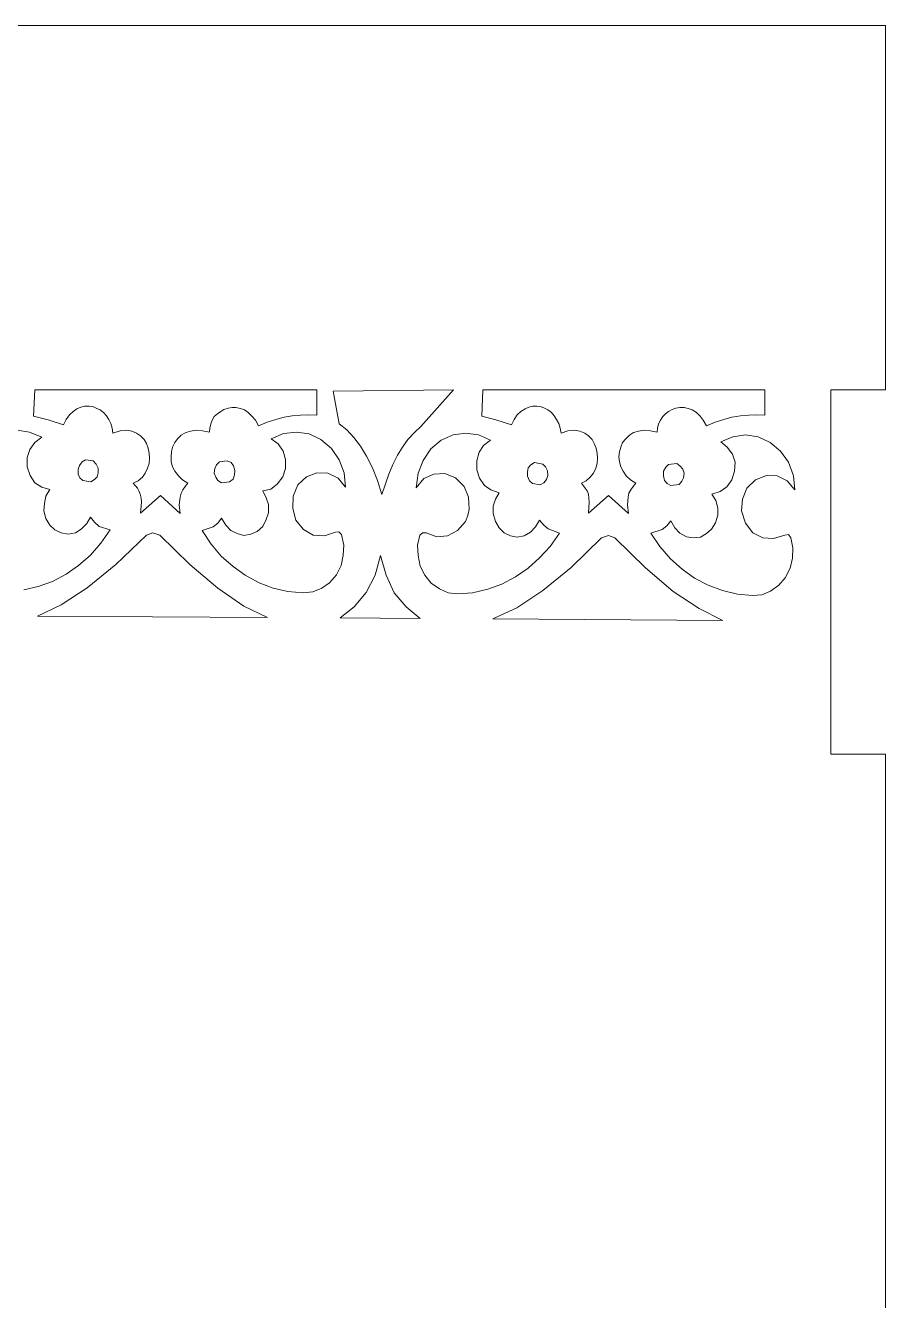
# Model space of a CAD drawing. Header units: inches. Extents: x -4.04 to 3.96, y -5.52 to 0.82.
# Drawn here: x -2.405 to -1.744, y -3.336 to -2.356 of the extents above; entities that cross this region are included whole.
import ezdxf

# ---------------------------------------------------------------- set-up
doc = ezdxf.new("R2010")
doc.units = ezdxf.units.IN
doc.header["$MEASUREMENT"] = 0
doc.layers.add('Katman 1', color=7, linetype='Continuous')

msp = doc.modelspace()

# ---------------------------------------------------------------- linework, layer by layer
at = {"layer": 'Katman 1', "color": 250, "lineweight": 9}
for points in [[(-1.74412, -2.35577), (-1.74412, -2.35577), (-2.86405, -2.35577), (-2.86405, -2.35577)], [(-1.74412, -2.63572), (-1.74412, -2.63572), (-1.74412, -2.35577), (-1.74412, -2.35577)], [(-2.39756, -2.63572), (-2.39756, -2.63572), (-2.3986, -2.65603), (-2.3986, -2.65603)], [(-2.18094, -2.63572), (-2.18094, -2.63572), (-2.39756, -2.63572), (-2.39756, -2.63572)], [(-2.18094, -2.65532), (-2.18094, -2.65532), (-2.18094, -2.63572), (-2.18094, -2.63572)], [(-2.07594, -2.63572), (-2.07594, -2.63572), (-2.16832, -2.63681), (-2.16832, -2.63681)], [(-2.10111, -2.66409), (-2.10111, -2.66409), (-2.07594, -2.63572), (-2.07594, -2.63572)], [(-2.05351, -2.63572), (-2.05351, -2.63572), (-2.05422, -2.65603), (-2.05422, -2.65603)], [(-1.8369, -2.63572), (-1.8369, -2.63572), (-2.05351, -2.63572), (-2.05351, -2.63572)], [(-1.83688, -2.63572), (-1.83688, -2.63572), (-1.8369, -2.63572), (-1.8369, -2.63572)], [(-1.83688, -2.65532), (-1.83688, -2.65532), (-1.83688, -2.63572), (-1.83688, -2.63572)], [(-1.78617, -2.91573), (-1.78617, -2.91573), (-1.78617, -2.63572), (-1.78617, -2.63572)], [(-1.78617, -2.63572), (-1.78617, -2.63572), (-1.74412, -2.63572), (-1.74412, -2.63572)], [(-2.16832, -2.63681), (-2.16832, -2.63681), (-2.16376, -2.66198), (-2.16376, -2.66198)], [(-2.37342, -2.6585), (-2.37342, -2.6585), (-2.37098, -2.65498), (-2.37098, -2.65498)], [(-2.37098, -2.65498), (-2.37098, -2.65498), (-2.36817, -2.65254), (-2.36817, -2.65254)], [(-2.36817, -2.65254), (-2.36817, -2.65254), (-2.36535, -2.65045), (-2.36535, -2.65045)], [(-2.36535, -2.65045), (-2.36535, -2.65045), (-2.36222, -2.64905), (-2.36222, -2.64905)], [(-2.36222, -2.64905), (-2.36222, -2.64905), (-2.35939, -2.64834), (-2.35939, -2.64834)], [(-2.35939, -2.64834), (-2.35939, -2.64834), (-2.35591, -2.64834), (-2.35591, -2.64834)], [(-2.35591, -2.64834), (-2.35591, -2.64834), (-2.35313, -2.6487), (-2.35313, -2.6487)], [(-2.35313, -2.6487), (-2.35313, -2.6487), (-2.35033, -2.64976), (-2.35033, -2.64976)], [(-2.35033, -2.64976), (-2.35033, -2.64976), (-2.34751, -2.65112), (-2.34751, -2.65112)], [(-2.34751, -2.65112), (-2.34751, -2.65112), (-2.3447, -2.65325), (-2.3447, -2.65325)], [(-2.3447, -2.65325), (-2.3447, -2.65325), (-2.34262, -2.6557), (-2.34262, -2.6557)], [(-2.2597, -2.65639), (-2.2597, -2.65639), (-2.25721, -2.65428), (-2.25721, -2.65428)], [(-2.25721, -2.65428), (-2.25721, -2.65428), (-2.25473, -2.65254), (-2.25473, -2.65254)], [(-2.25473, -2.65254), (-2.25473, -2.65254), (-2.25233, -2.65078), (-2.25233, -2.65078)], [(-2.25233, -2.65078), (-2.25233, -2.65078), (-2.24917, -2.64976), (-2.24917, -2.64976)], [(-2.24917, -2.64976), (-2.24917, -2.64976), (-2.24604, -2.64941), (-2.24604, -2.64941)], [(-2.24604, -2.64941), (-2.24604, -2.64941), (-2.24321, -2.64941), (-2.24321, -2.64941)], [(-2.24321, -2.64941), (-2.24321, -2.64941), (-2.2397, -2.65007), (-2.2397, -2.65007)], [(-2.2397, -2.65007), (-2.2397, -2.65007), (-2.23655, -2.65112), (-2.23655, -2.65112)], [(-2.23655, -2.65112), (-2.23655, -2.65112), (-2.23377, -2.65325), (-2.23377, -2.65325)], [(-2.23377, -2.65325), (-2.23377, -2.65325), (-2.23099, -2.65603), (-2.23099, -2.65603)], [(-2.19983, -2.6557), (-2.19983, -2.6557), (-2.19352, -2.65532), (-2.19352, -2.65532)], [(-2.19352, -2.65532), (-2.19352, -2.65532), (-2.18723, -2.65498), (-2.18723, -2.65498)], [(-2.18723, -2.65498), (-2.18723, -2.65498), (-2.18094, -2.65532), (-2.18094, -2.65532)], [(-2.02938, -2.6585), (-2.02938, -2.6585), (-2.02693, -2.65498), (-2.02693, -2.65498)], [(-2.02693, -2.65498), (-2.02693, -2.65498), (-2.02413, -2.65254), (-2.02413, -2.65254)], [(-2.02413, -2.65254), (-2.02413, -2.65254), (-2.02098, -2.65045), (-2.02098, -2.65045)], [(-2.02098, -2.65045), (-2.02098, -2.65045), (-2.01818, -2.64905), (-2.01818, -2.64905)], [(-2.01818, -2.64905), (-2.01818, -2.64905), (-2.01502, -2.64834), (-2.01502, -2.64834)], [(-2.01502, -2.64834), (-2.01502, -2.64834), (-2.01189, -2.64834), (-2.01189, -2.64834)], [(-2.01189, -2.64834), (-2.01189, -2.64834), (-2.00907, -2.6487), (-2.00907, -2.6487)], [(-2.00907, -2.6487), (-2.00907, -2.6487), (-2.00596, -2.64976), (-2.00596, -2.64976)], [(-2.00596, -2.64976), (-2.00596, -2.64976), (-2.00349, -2.65112), (-2.00349, -2.65112)], [(-2.00349, -2.65112), (-2.00349, -2.65112), (-2.00069, -2.65325), (-2.00069, -2.65325)], [(-2.00069, -2.65325), (-2.00069, -2.65325), (-1.99858, -2.6557), (-1.99858, -2.6557)], [(-1.91526, -2.65639), (-1.91526, -2.65639), (-1.91317, -2.65428), (-1.91317, -2.65428)], [(-1.91317, -2.65428), (-1.91317, -2.65428), (-1.91077, -2.65254), (-1.91077, -2.65254)], [(-1.91077, -2.65254), (-1.91077, -2.65254), (-1.90795, -2.65078), (-1.90795, -2.65078)], [(-1.90795, -2.65078), (-1.90795, -2.65078), (-1.90515, -2.64976), (-1.90515, -2.64976)], [(-1.90515, -2.64976), (-1.90515, -2.64976), (-1.90199, -2.64941), (-1.90199, -2.64941)], [(-1.90199, -2.64941), (-1.90199, -2.64941), (-1.89886, -2.64941), (-1.89886, -2.64941)], [(-1.89886, -2.64941), (-1.89886, -2.64941), (-1.8957, -2.65007), (-1.8957, -2.65007)], [(-1.8957, -2.65007), (-1.8957, -2.65007), (-1.89255, -2.65112), (-1.89255, -2.65112)], [(-1.89255, -2.65112), (-1.89255, -2.65112), (-1.88937, -2.65325), (-1.88937, -2.65325)], [(-1.88937, -2.65325), (-1.88937, -2.65325), (-1.88657, -2.65603), (-1.88657, -2.65603)], [(-1.85546, -2.6557), (-1.85546, -2.6557), (-1.84912, -2.65532), (-1.84912, -2.65532)], [(-1.84912, -2.65532), (-1.84912, -2.65532), (-1.84319, -2.65498), (-1.84319, -2.65498)], [(-1.84319, -2.65498), (-1.84319, -2.65498), (-1.83688, -2.65532), (-1.83688, -2.65532)], [(-2.3986, -2.65603), (-2.3986, -2.65603), (-2.3874, -2.65885), (-2.3874, -2.65885)], [(-2.3874, -2.65885), (-2.3874, -2.65885), (-2.37551, -2.6627), (-2.37551, -2.6627)], [(-2.37551, -2.6627), (-2.37551, -2.6627), (-2.37342, -2.6585), (-2.37342, -2.6585)], [(-2.34262, -2.6557), (-2.34262, -2.6557), (-2.34084, -2.6585), (-2.34084, -2.6585)], [(-2.34084, -2.6585), (-2.34084, -2.6585), (-2.33909, -2.66163), (-2.33909, -2.66163)], [(-2.33909, -2.66163), (-2.33909, -2.66163), (-2.33806, -2.66514), (-2.33806, -2.66514)], [(-2.33806, -2.66514), (-2.33806, -2.66514), (-2.33771, -2.66901), (-2.33771, -2.66901)], [(-2.2635, -2.6683), (-2.2635, -2.6683), (-2.26317, -2.66514), (-2.26317, -2.66514)], [(-2.26317, -2.66514), (-2.26317, -2.66514), (-2.26246, -2.66198), (-2.26246, -2.66198)], [(-2.26246, -2.66198), (-2.26246, -2.66198), (-2.26139, -2.65919), (-2.26139, -2.65919)], [(-2.26139, -2.65919), (-2.26139, -2.65919), (-2.2597, -2.65639), (-2.2597, -2.65639)], [(-2.23099, -2.65603), (-2.23099, -2.65603), (-2.22817, -2.65919), (-2.22817, -2.65919)], [(-2.22817, -2.65919), (-2.22817, -2.65919), (-2.22572, -2.66341), (-2.22572, -2.66341)], [(-2.22572, -2.66341), (-2.22572, -2.66341), (-2.21906, -2.66061), (-2.21906, -2.66061)], [(-2.21906, -2.66061), (-2.21906, -2.66061), (-2.21241, -2.6585), (-2.21241, -2.6585)], [(-2.21241, -2.6585), (-2.21241, -2.6585), (-2.20612, -2.65674), (-2.20612, -2.65674)], [(-2.20612, -2.65674), (-2.20612, -2.65674), (-2.19983, -2.6557), (-2.19983, -2.6557)], [(-2.16376, -2.66198), (-2.16376, -2.66198), (-2.15781, -2.66656), (-2.15781, -2.66656)], [(-2.10603, -2.66863), (-2.10603, -2.66863), (-2.10111, -2.66409), (-2.10111, -2.66409)], [(-2.05422, -2.65603), (-2.05422, -2.65603), (-2.04336, -2.65885), (-2.04336, -2.65885)], [(-2.04336, -2.65885), (-2.04336, -2.65885), (-2.03149, -2.6627), (-2.03149, -2.6627)], [(-2.03149, -2.6627), (-2.03149, -2.6627), (-2.02938, -2.6585), (-2.02938, -2.6585)], [(-1.99858, -2.6557), (-1.99858, -2.6557), (-1.99682, -2.6585), (-1.99682, -2.6585)], [(-1.99682, -2.6585), (-1.99682, -2.6585), (-1.99509, -2.66163), (-1.99509, -2.66163)], [(-1.99509, -2.66163), (-1.99509, -2.66163), (-1.99404, -2.66514), (-1.99404, -2.66514)], [(-1.99404, -2.66514), (-1.99404, -2.66514), (-1.99333, -2.66901), (-1.99333, -2.66901)], [(-1.91951, -2.6683), (-1.91951, -2.6683), (-1.91913, -2.66514), (-1.91913, -2.66514)], [(-1.91913, -2.66514), (-1.91913, -2.66514), (-1.91844, -2.66198), (-1.91844, -2.66198)], [(-1.91844, -2.66198), (-1.91844, -2.66198), (-1.91704, -2.65919), (-1.91704, -2.65919)], [(-1.91704, -2.65919), (-1.91704, -2.65919), (-1.91526, -2.65639), (-1.91526, -2.65639)], [(-1.88657, -2.65603), (-1.88657, -2.65603), (-1.88413, -2.65919), (-1.88413, -2.65919)], [(-1.88413, -2.65919), (-1.88413, -2.65919), (-1.88168, -2.66341), (-1.88168, -2.66341)], [(-1.88168, -2.66341), (-1.88168, -2.66341), (-1.87506, -2.66061), (-1.87506, -2.66061)], [(-1.87506, -2.66061), (-1.87506, -2.66061), (-1.86839, -2.6585), (-1.86839, -2.6585)], [(-1.86839, -2.6585), (-1.86839, -2.6585), (-1.86208, -2.65674), (-1.86208, -2.65674)], [(-1.86208, -2.65674), (-1.86208, -2.65674), (-1.85546, -2.6557), (-1.85546, -2.6557)], [(-2.4112, -2.6669), (-2.4112, -2.6669), (-2.40176, -2.6683), (-2.40176, -2.6683)], [(-2.40176, -2.6683), (-2.40176, -2.6683), (-2.39231, -2.67214), (-2.39231, -2.67214)], [(-2.39231, -2.67214), (-2.39231, -2.67214), (-2.39756, -2.67632), (-2.39756, -2.67632)], [(-2.33771, -2.66901), (-2.33771, -2.66901), (-2.33211, -2.66723), (-2.33211, -2.66723)], [(-2.33211, -2.66723), (-2.33211, -2.66723), (-2.32722, -2.6669), (-2.32722, -2.6669)], [(-2.32722, -2.6669), (-2.32722, -2.6669), (-2.32304, -2.66761), (-2.32304, -2.66761)], [(-2.32304, -2.66761), (-2.32304, -2.66761), (-2.31953, -2.66901), (-2.31953, -2.66901)], [(-2.31953, -2.66901), (-2.31953, -2.66901), (-2.31637, -2.6711), (-2.31637, -2.6711)], [(-2.31637, -2.6711), (-2.31637, -2.6711), (-2.31357, -2.6739), (-2.31357, -2.6739)], [(-2.31357, -2.6739), (-2.31357, -2.6739), (-2.31177, -2.67705), (-2.31177, -2.67705)], [(-2.2901, -2.67632), (-2.2901, -2.67632), (-2.28802, -2.67357), (-2.28802, -2.67357)], [(-2.28802, -2.67357), (-2.28802, -2.67357), (-2.28524, -2.67072), (-2.28524, -2.67072)], [(-2.28524, -2.67072), (-2.28524, -2.67072), (-2.2817, -2.66863), (-2.2817, -2.66863)], [(-2.2817, -2.66863), (-2.2817, -2.66863), (-2.27786, -2.66761), (-2.27786, -2.66761)], [(-2.27786, -2.66761), (-2.27786, -2.66761), (-2.27366, -2.6669), (-2.27366, -2.6669)], [(-2.27366, -2.6669), (-2.27366, -2.6669), (-2.26875, -2.66723), (-2.26875, -2.66723)], [(-2.26875, -2.66723), (-2.26875, -2.66723), (-2.2635, -2.6683), (-2.2635, -2.6683)], [(-2.2065, -2.66934), (-2.2065, -2.66934), (-2.2159, -2.67357), (-2.2159, -2.67357)], [(-2.2159, -2.67357), (-2.2159, -2.67357), (-2.2107, -2.67739), (-2.2107, -2.67739)], [(-2.19665, -2.6683), (-2.19665, -2.6683), (-2.2065, -2.66934), (-2.2065, -2.66934)], [(-2.18685, -2.66972), (-2.18685, -2.66972), (-2.19665, -2.6683), (-2.19665, -2.6683)], [(-2.17779, -2.6739), (-2.17779, -2.6739), (-2.18685, -2.66972), (-2.18685, -2.66972)], [(-2.16972, -2.68088), (-2.16972, -2.68088), (-2.17779, -2.6739), (-2.17779, -2.6739)], [(-2.15781, -2.66656), (-2.15781, -2.66656), (-2.15261, -2.67245), (-2.15261, -2.67245)], [(-2.15261, -2.67245), (-2.15261, -2.67245), (-2.14732, -2.67916), (-2.14732, -2.67916)], [(-2.11514, -2.67985), (-2.11514, -2.67985), (-2.11094, -2.6739), (-2.11094, -2.6739)], [(-2.11094, -2.6739), (-2.11094, -2.6739), (-2.10603, -2.66863), (-2.10603, -2.66863)], [(-2.09343, -2.68125), (-2.09343, -2.68125), (-2.08538, -2.67458), (-2.08538, -2.67458)], [(-2.08538, -2.67458), (-2.08538, -2.67458), (-2.07627, -2.67039), (-2.07627, -2.67039)], [(-2.07627, -2.67039), (-2.07627, -2.67039), (-2.06645, -2.66901), (-2.06645, -2.66901)], [(-2.06645, -2.66901), (-2.06645, -2.66901), (-2.05669, -2.67039), (-2.05669, -2.67039)], [(-2.05669, -2.67039), (-2.05669, -2.67039), (-2.0476, -2.67458), (-2.0476, -2.67458)], [(-2.0476, -2.67458), (-2.0476, -2.67458), (-2.05285, -2.67845), (-2.05285, -2.67845)], [(-1.99333, -2.66901), (-1.99333, -2.66901), (-1.98809, -2.66723), (-1.98809, -2.66723)], [(-1.98809, -2.66723), (-1.98809, -2.66723), (-1.98318, -2.6669), (-1.98318, -2.6669)], [(-1.98318, -2.6669), (-1.98318, -2.6669), (-1.97898, -2.66761), (-1.97898, -2.66761)], [(-1.97898, -2.66761), (-1.97898, -2.66761), (-1.97511, -2.66901), (-1.97511, -2.66901)], [(-1.97511, -2.66901), (-1.97511, -2.66901), (-1.97231, -2.6711), (-1.97231, -2.6711)], [(-1.97231, -2.6711), (-1.97231, -2.6711), (-1.96953, -2.6739), (-1.96953, -2.6739)], [(-1.96953, -2.6739), (-1.96953, -2.6739), (-1.9678, -2.67705), (-1.9678, -2.67705)], [(-1.94611, -2.67632), (-1.94611, -2.67632), (-1.94364, -2.67357), (-1.94364, -2.67357)], [(-1.94364, -2.67357), (-1.94364, -2.67357), (-1.94081, -2.67072), (-1.94081, -2.67072)], [(-1.94081, -2.67072), (-1.94081, -2.67072), (-1.93769, -2.66863), (-1.93769, -2.66863)], [(-1.93769, -2.66863), (-1.93769, -2.66863), (-1.93386, -2.66761), (-1.93386, -2.66761)], [(-1.93386, -2.66761), (-1.93386, -2.66761), (-1.92962, -2.6669), (-1.92962, -2.6669)], [(-1.92962, -2.6669), (-1.92962, -2.6669), (-1.92475, -2.66723), (-1.92475, -2.66723)], [(-1.92475, -2.66723), (-1.92475, -2.66723), (-1.91951, -2.6683), (-1.91951, -2.6683)], [(-1.86137, -2.67178), (-1.86137, -2.67178), (-1.87053, -2.67563), (-1.87053, -2.67563)], [(-1.85159, -2.67039), (-1.85159, -2.67039), (-1.86137, -2.67178), (-1.86137, -2.67178)], [(-1.84181, -2.67178), (-1.84181, -2.67178), (-1.85159, -2.67039), (-1.85159, -2.67039)], [(-1.83268, -2.67632), (-1.83268, -2.67632), (-1.84181, -2.67178), (-1.84181, -2.67178)], [(-2.4014, -2.68159), (-2.4014, -2.68159), (-2.40351, -2.6879), (-2.40351, -2.6879)], [(-2.39756, -2.67632), (-2.39756, -2.67632), (-2.4014, -2.68159), (-2.4014, -2.68159)], [(-2.31177, -2.67705), (-2.31177, -2.67705), (-2.31042, -2.68054), (-2.31042, -2.68054)], [(-2.31042, -2.68054), (-2.31042, -2.68054), (-2.3097, -2.68443), (-2.3097, -2.68443)], [(-2.3097, -2.68443), (-2.3097, -2.68443), (-2.30937, -2.68823), (-2.30937, -2.68823)], [(-2.29288, -2.68719), (-2.29288, -2.68719), (-2.29257, -2.68332), (-2.29257, -2.68332)], [(-2.29257, -2.68332), (-2.29257, -2.68332), (-2.29186, -2.67985), (-2.29186, -2.67985)], [(-2.29186, -2.67985), (-2.29186, -2.67985), (-2.2901, -2.67632), (-2.2901, -2.67632)], [(-2.2107, -2.67739), (-2.2107, -2.67739), (-2.20683, -2.68299), (-2.20683, -2.68299)], [(-2.20683, -2.68299), (-2.20683, -2.68299), (-2.20508, -2.68932), (-2.20508, -2.68932)], [(-2.16376, -2.68961), (-2.16376, -2.68961), (-2.16972, -2.68088), (-2.16972, -2.68088)], [(-2.14732, -2.67916), (-2.14732, -2.67916), (-2.14276, -2.68683), (-2.14276, -2.68683)], [(-2.11896, -2.68612), (-2.11896, -2.68612), (-2.11514, -2.67985), (-2.11514, -2.67985)], [(-2.09938, -2.68999), (-2.09938, -2.68999), (-2.09343, -2.68125), (-2.09343, -2.68125)], [(-2.05634, -2.6837), (-2.05634, -2.6837), (-2.05809, -2.69032), (-2.05809, -2.69032)], [(-2.05285, -2.67845), (-2.05285, -2.67845), (-2.05634, -2.6837), (-2.05634, -2.6837)], [(-1.9678, -2.67705), (-1.9678, -2.67705), (-1.96635, -2.68054), (-1.96635, -2.68054)], [(-1.96635, -2.68054), (-1.96635, -2.68054), (-1.96569, -2.68443), (-1.96569, -2.68443)], [(-1.96569, -2.68443), (-1.96569, -2.68443), (-1.96533, -2.68823), (-1.96533, -2.68823)], [(-1.94889, -2.68719), (-1.94889, -2.68719), (-1.94851, -2.68332), (-1.94851, -2.68332)], [(-1.94851, -2.68332), (-1.94851, -2.68332), (-1.94748, -2.67985), (-1.94748, -2.67985)], [(-1.94748, -2.67985), (-1.94748, -2.67985), (-1.94611, -2.67632), (-1.94611, -2.67632)], [(-1.87053, -2.67563), (-1.87053, -2.67563), (-1.86561, -2.67985), (-1.86561, -2.67985)], [(-1.86561, -2.67985), (-1.86561, -2.67985), (-1.86175, -2.68512), (-1.86175, -2.68512)], [(-1.82466, -2.68299), (-1.82466, -2.68299), (-1.83268, -2.67632), (-1.83268, -2.67632)], [(-1.8187, -2.69141), (-1.8187, -2.69141), (-1.82466, -2.68299), (-1.82466, -2.68299)], [(-2.40351, -2.6879), (-2.40351, -2.6879), (-2.40351, -2.6949), (-2.40351, -2.6949)], [(-2.36431, -2.69699), (-2.36431, -2.69699), (-2.36326, -2.69385), (-2.36326, -2.69385)], [(-2.36326, -2.69385), (-2.36326, -2.69385), (-2.36115, -2.69103), (-2.36115, -2.69103)], [(-2.36115, -2.69103), (-2.36115, -2.69103), (-2.35869, -2.68961), (-2.35869, -2.68961)], [(-2.35869, -2.68961), (-2.35869, -2.68961), (-2.35278, -2.69032), (-2.35278, -2.69032)], [(-2.35278, -2.69032), (-2.35278, -2.69032), (-2.35033, -2.69279), (-2.35033, -2.69279)], [(-2.35033, -2.69279), (-2.35033, -2.69279), (-2.34893, -2.69592), (-2.34893, -2.69592)], [(-2.3097, -2.69243), (-2.3097, -2.69243), (-2.31111, -2.69592), (-2.31111, -2.69592)], [(-2.30937, -2.68823), (-2.30937, -2.68823), (-2.3097, -2.69243), (-2.3097, -2.69243)], [(-2.29288, -2.69103), (-2.29288, -2.69103), (-2.29288, -2.68719), (-2.29288, -2.68719)], [(-2.29186, -2.6949), (-2.29186, -2.6949), (-2.29288, -2.69103), (-2.29288, -2.69103)], [(-2.25791, -2.69348), (-2.25791, -2.69348), (-2.2593, -2.69628), (-2.2593, -2.69628)], [(-2.25581, -2.69103), (-2.25581, -2.69103), (-2.25791, -2.69348), (-2.25791, -2.69348)], [(-2.24986, -2.69032), (-2.24986, -2.69032), (-2.25581, -2.69103), (-2.25581, -2.69103)], [(-2.2467, -2.69174), (-2.2467, -2.69174), (-2.24986, -2.69032), (-2.24986, -2.69032)], [(-2.24499, -2.69419), (-2.24499, -2.69419), (-2.2467, -2.69174), (-2.2467, -2.69174)], [(-2.24393, -2.69768), (-2.24393, -2.69768), (-2.24499, -2.69419), (-2.24499, -2.69419)], [(-2.20508, -2.68932), (-2.20508, -2.68932), (-2.20508, -2.69628), (-2.20508, -2.69628)], [(-2.15992, -2.69945), (-2.15992, -2.69945), (-2.16376, -2.68961), (-2.16376, -2.68961)], [(-2.14276, -2.68683), (-2.14276, -2.68683), (-2.1382, -2.69561), (-2.1382, -2.69561)], [(-2.12563, -2.70048), (-2.12563, -2.70048), (-2.12247, -2.69314), (-2.12247, -2.69314)], [(-2.12247, -2.69314), (-2.12247, -2.69314), (-2.11896, -2.68612), (-2.11896, -2.68612)], [(-2.1032, -2.69981), (-2.1032, -2.69981), (-2.09938, -2.68999), (-2.09938, -2.68999)], [(-2.05809, -2.69032), (-2.05809, -2.69032), (-2.05809, -2.69734), (-2.05809, -2.69734)], [(-2.01851, -2.69561), (-2.01851, -2.69561), (-2.01643, -2.69348), (-2.01643, -2.69348)], [(-2.01643, -2.69348), (-2.01643, -2.69348), (-2.01365, -2.69174), (-2.01365, -2.69174)], [(-2.01365, -2.69174), (-2.01365, -2.69174), (-2.00735, -2.69279), (-2.00735, -2.69279)], [(-2.00735, -2.69279), (-2.00735, -2.69279), (-2.00522, -2.6949), (-2.00522, -2.6949)], [(-1.96569, -2.69243), (-1.96569, -2.69243), (-1.96675, -2.69592), (-1.96675, -2.69592)], [(-1.96533, -2.68823), (-1.96533, -2.68823), (-1.96569, -2.69243), (-1.96569, -2.69243)], [(-1.94851, -2.69103), (-1.94851, -2.69103), (-1.94889, -2.68719), (-1.94889, -2.68719)], [(-1.94748, -2.6949), (-1.94748, -2.6949), (-1.94851, -2.69103), (-1.94851, -2.69103)], [(-1.91077, -2.69314), (-1.91077, -2.69314), (-1.91284, -2.69523), (-1.91284, -2.69523)], [(-1.90444, -2.69243), (-1.90444, -2.69243), (-1.91077, -2.69314), (-1.91077, -2.69314)], [(-1.90199, -2.69419), (-1.90199, -2.69419), (-1.90444, -2.69243), (-1.90444, -2.69243)], [(-1.89991, -2.69663), (-1.89991, -2.69663), (-1.90199, -2.69419), (-1.90199, -2.69419)], [(-1.86175, -2.68512), (-1.86175, -2.68512), (-1.85966, -2.69141), (-1.85966, -2.69141)], [(-1.85966, -2.69141), (-1.85966, -2.69141), (-1.85999, -2.69841), (-1.85999, -2.69841)], [(-1.81483, -2.7019), (-1.81483, -2.7019), (-1.8187, -2.69141), (-1.8187, -2.69141)], [(-2.40351, -2.6949), (-2.40351, -2.6949), (-2.40104, -2.70152), (-2.40104, -2.70152)], [(-2.40104, -2.70152), (-2.40104, -2.70152), (-2.39756, -2.70714), (-2.39756, -2.70714)], [(-2.36431, -2.70048), (-2.36431, -2.70048), (-2.36431, -2.69699), (-2.36431, -2.69699)], [(-2.36291, -2.7033), (-2.36291, -2.7033), (-2.36431, -2.70048), (-2.36431, -2.70048)], [(-2.3608, -2.70537), (-2.3608, -2.70537), (-2.36291, -2.7033), (-2.36291, -2.7033)], [(-2.34962, -2.70259), (-2.34962, -2.70259), (-2.35171, -2.70465), (-2.35171, -2.70465)], [(-2.34893, -2.69945), (-2.34893, -2.69945), (-2.34962, -2.70259), (-2.34962, -2.70259)], [(-2.34893, -2.69592), (-2.34893, -2.69592), (-2.34893, -2.69945), (-2.34893, -2.69945)], [(-2.31495, -2.70294), (-2.31495, -2.70294), (-2.31811, -2.70576), (-2.31811, -2.70576)], [(-2.31289, -2.69981), (-2.31289, -2.69981), (-2.31495, -2.70294), (-2.31495, -2.70294)], [(-2.31111, -2.69592), (-2.31111, -2.69592), (-2.31289, -2.69981), (-2.31289, -2.69981)], [(-2.2901, -2.69841), (-2.2901, -2.69841), (-2.29186, -2.6949), (-2.29186, -2.6949)], [(-2.28732, -2.7019), (-2.28732, -2.7019), (-2.2901, -2.69841), (-2.2901, -2.69841)], [(-2.28417, -2.70506), (-2.28417, -2.70506), (-2.28732, -2.7019), (-2.28732, -2.7019)], [(-2.2593, -2.69628), (-2.2593, -2.69628), (-2.2597, -2.69981), (-2.2597, -2.69981)], [(-2.2597, -2.69981), (-2.2597, -2.69981), (-2.25859, -2.70294), (-2.25859, -2.70294)], [(-2.25859, -2.70294), (-2.25859, -2.70294), (-2.2569, -2.70537), (-2.2569, -2.70537)], [(-2.24813, -2.70643), (-2.24813, -2.70643), (-2.24532, -2.70435), (-2.24532, -2.70435)], [(-2.24532, -2.70435), (-2.24532, -2.70435), (-2.24428, -2.70119), (-2.24428, -2.70119)], [(-2.24428, -2.70119), (-2.24428, -2.70119), (-2.24393, -2.69768), (-2.24393, -2.69768)], [(-2.20717, -2.70259), (-2.20717, -2.70259), (-2.21137, -2.70817), (-2.21137, -2.70817)], [(-2.20508, -2.69628), (-2.20508, -2.69628), (-2.20717, -2.70259), (-2.20717, -2.70259)], [(-2.19563, -2.70888), (-2.19563, -2.70888), (-2.18899, -2.70259), (-2.18899, -2.70259)], [(-2.18899, -2.70259), (-2.18899, -2.70259), (-2.18094, -2.69945), (-2.18094, -2.69945)], [(-2.18094, -2.69945), (-2.18094, -2.69945), (-2.1725, -2.69981), (-2.1725, -2.69981)], [(-2.1725, -2.69981), (-2.1725, -2.69981), (-2.16445, -2.70365), (-2.16445, -2.70365)], [(-2.16445, -2.70365), (-2.16445, -2.70365), (-2.1589, -2.71063), (-2.1589, -2.71063)], [(-2.1589, -2.71063), (-2.1589, -2.71063), (-2.15992, -2.69945), (-2.15992, -2.69945)], [(-2.1382, -2.69561), (-2.1382, -2.69561), (-2.13436, -2.70537), (-2.13436, -2.70537)], [(-2.13089, -2.71623), (-2.13089, -2.71623), (-2.12563, -2.70048), (-2.12563, -2.70048)], [(-2.10461, -2.71101), (-2.10461, -2.71101), (-2.1032, -2.69981), (-2.1032, -2.69981)], [(-2.09871, -2.70396), (-2.09871, -2.70396), (-2.10461, -2.71101), (-2.10461, -2.71101)], [(-2.09098, -2.70048), (-2.09098, -2.70048), (-2.09871, -2.70396), (-2.09871, -2.70396)], [(-2.08256, -2.70015), (-2.08256, -2.70015), (-2.09098, -2.70048), (-2.09098, -2.70048)], [(-2.07454, -2.7033), (-2.07454, -2.7033), (-2.08256, -2.70015), (-2.08256, -2.70015)], [(-2.06787, -2.70996), (-2.06787, -2.70996), (-2.07454, -2.7033), (-2.07454, -2.7033)], [(-2.05809, -2.69734), (-2.05809, -2.69734), (-2.05598, -2.70365), (-2.05598, -2.70365)], [(-2.05598, -2.70365), (-2.05598, -2.70365), (-2.05214, -2.70921), (-2.05214, -2.70921)], [(-2.01922, -2.69874), (-2.01922, -2.69874), (-2.01851, -2.69561), (-2.01851, -2.69561)], [(-2.01922, -2.70223), (-2.01922, -2.70223), (-2.01922, -2.69874), (-2.01922, -2.69874)], [(-2.01746, -2.70576), (-2.01746, -2.70576), (-2.01922, -2.70223), (-2.01922, -2.70223)], [(-2.00522, -2.6949), (-2.00522, -2.6949), (-2.00382, -2.69805), (-2.00382, -2.69805)], [(-2.00349, -2.70152), (-2.00349, -2.70152), (-2.00451, -2.70465), (-2.00451, -2.70465)], [(-2.00382, -2.69805), (-2.00382, -2.69805), (-2.00349, -2.70152), (-2.00349, -2.70152)], [(-1.97095, -2.70294), (-1.97095, -2.70294), (-1.97406, -2.70576), (-1.97406, -2.70576)], [(-1.96848, -2.69981), (-1.96848, -2.69981), (-1.97095, -2.70294), (-1.97095, -2.70294)], [(-1.96675, -2.69592), (-1.96675, -2.69592), (-1.96848, -2.69981), (-1.96848, -2.69981)], [(-1.94573, -2.69841), (-1.94573, -2.69841), (-1.94748, -2.6949), (-1.94748, -2.6949)], [(-1.94331, -2.7019), (-1.94331, -2.7019), (-1.94573, -2.69841), (-1.94573, -2.69841)], [(-1.94011, -2.70506), (-1.94011, -2.70506), (-1.94331, -2.7019), (-1.94331, -2.7019)], [(-1.91284, -2.69523), (-1.91284, -2.69523), (-1.91457, -2.69841), (-1.91457, -2.69841)], [(-1.91457, -2.69841), (-1.91457, -2.69841), (-1.91457, -2.7019), (-1.91457, -2.7019)], [(-1.91457, -2.7019), (-1.91457, -2.7019), (-1.91388, -2.70537), (-1.91388, -2.70537)], [(-1.90057, -2.7061), (-1.90057, -2.7061), (-1.89919, -2.7033), (-1.89919, -2.7033)], [(-1.89886, -2.69981), (-1.89886, -2.69981), (-1.89991, -2.69663), (-1.89991, -2.69663)], [(-1.89919, -2.7033), (-1.89919, -2.7033), (-1.89886, -2.69981), (-1.89886, -2.69981)], [(-1.85999, -2.69841), (-1.85999, -2.69841), (-1.86213, -2.70506), (-1.86213, -2.70506)], [(-1.8439, -2.70506), (-1.8439, -2.70506), (-1.83548, -2.70152), (-1.83548, -2.70152)], [(-1.83548, -2.70152), (-1.83548, -2.70152), (-1.82745, -2.7019), (-1.82745, -2.7019)], [(-1.82745, -2.7019), (-1.82745, -2.7019), (-1.81974, -2.70576), (-1.81974, -2.70576)], [(-1.81381, -2.71274), (-1.81381, -2.71274), (-1.81483, -2.7019), (-1.81483, -2.7019)], [(-2.39756, -2.70714), (-2.39756, -2.70714), (-2.39231, -2.71063), (-2.39231, -2.71063)], [(-2.39231, -2.71063), (-2.39231, -2.71063), (-2.386, -2.71237), (-2.386, -2.71237)], [(-2.386, -2.71237), (-2.386, -2.71237), (-2.38918, -2.71763), (-2.38918, -2.71763)], [(-2.35448, -2.70643), (-2.35448, -2.70643), (-2.3608, -2.70537), (-2.3608, -2.70537)], [(-2.35171, -2.70465), (-2.35171, -2.70465), (-2.35448, -2.70643), (-2.35448, -2.70643)], [(-2.31811, -2.70576), (-2.31811, -2.70576), (-2.32195, -2.70746), (-2.32195, -2.70746)], [(-2.32195, -2.70746), (-2.32195, -2.70746), (-2.31877, -2.71132), (-2.31877, -2.71132)], [(-2.31877, -2.71132), (-2.31877, -2.71132), (-2.31777, -2.71346), (-2.31777, -2.71346)], [(-2.31777, -2.71346), (-2.31777, -2.71346), (-2.3167, -2.71587), (-2.3167, -2.71587)], [(-2.28524, -2.71517), (-2.28524, -2.71517), (-2.28377, -2.71274), (-2.28377, -2.71274)], [(-2.27993, -2.70746), (-2.27993, -2.70746), (-2.28417, -2.70506), (-2.28417, -2.70506)], [(-2.28377, -2.71274), (-2.28377, -2.71274), (-2.28208, -2.70996), (-2.28208, -2.70996)], [(-2.28208, -2.70996), (-2.28208, -2.70996), (-2.27993, -2.70746), (-2.27993, -2.70746)], [(-2.2569, -2.70537), (-2.2569, -2.70537), (-2.25406, -2.70714), (-2.25406, -2.70714)], [(-2.25406, -2.70714), (-2.25406, -2.70714), (-2.24813, -2.70643), (-2.24813, -2.70643)], [(-2.21628, -2.71203), (-2.21628, -2.71203), (-2.22255, -2.71346), (-2.22255, -2.71346)], [(-2.22255, -2.71346), (-2.22255, -2.71346), (-2.21979, -2.7187), (-2.21979, -2.7187)], [(-2.21137, -2.70817), (-2.21137, -2.70817), (-2.21628, -2.71203), (-2.21628, -2.71203)], [(-2.19912, -2.71763), (-2.19912, -2.71763), (-2.19563, -2.70888), (-2.19563, -2.70888)], [(-2.13436, -2.70537), (-2.13436, -2.70537), (-2.13089, -2.71623), (-2.13089, -2.71623)], [(-2.06436, -2.71832), (-2.06436, -2.71832), (-2.06787, -2.70996), (-2.06787, -2.70996)], [(-2.05214, -2.70921), (-2.05214, -2.70921), (-2.04722, -2.71274), (-2.04722, -2.71274)], [(-2.04722, -2.71274), (-2.04722, -2.71274), (-2.04093, -2.71483), (-2.04093, -2.71483)], [(-2.01538, -2.70783), (-2.01538, -2.70783), (-2.01746, -2.70576), (-2.01746, -2.70576)], [(-2.00944, -2.70888), (-2.00944, -2.70888), (-2.01538, -2.70783), (-2.01538, -2.70783)], [(-2.00667, -2.70714), (-2.00667, -2.70714), (-2.00944, -2.70888), (-2.00944, -2.70888)], [(-2.00451, -2.70465), (-2.00451, -2.70465), (-2.00667, -2.70714), (-2.00667, -2.70714)], [(-1.97406, -2.70576), (-1.97406, -2.70576), (-1.97762, -2.70746), (-1.97762, -2.70746)], [(-1.97762, -2.70746), (-1.97762, -2.70746), (-1.97482, -2.71132), (-1.97482, -2.71132)], [(-1.97482, -2.71132), (-1.97482, -2.71132), (-1.9734, -2.71346), (-1.9734, -2.71346)], [(-1.9734, -2.71346), (-1.9734, -2.71346), (-1.97231, -2.71587), (-1.97231, -2.71587)], [(-1.94117, -2.71517), (-1.94117, -2.71517), (-1.93978, -2.71274), (-1.93978, -2.71274)], [(-1.93595, -2.70746), (-1.93595, -2.70746), (-1.94011, -2.70506), (-1.94011, -2.70506)], [(-1.93978, -2.71274), (-1.93978, -2.71274), (-1.93804, -2.70996), (-1.93804, -2.70996)], [(-1.93804, -2.70996), (-1.93804, -2.70996), (-1.93595, -2.70746), (-1.93595, -2.70746)], [(-1.91388, -2.70537), (-1.91388, -2.70537), (-1.91177, -2.70783), (-1.91177, -2.70783)], [(-1.91177, -2.70783), (-1.91177, -2.70783), (-1.90897, -2.70921), (-1.90897, -2.70921)], [(-1.90897, -2.70921), (-1.90897, -2.70921), (-1.90271, -2.7085), (-1.90271, -2.7085)], [(-1.90271, -2.7085), (-1.90271, -2.7085), (-1.90057, -2.7061), (-1.90057, -2.7061)], [(-1.87119, -2.71381), (-1.87119, -2.71381), (-1.87752, -2.71587), (-1.87752, -2.71587)], [(-1.86595, -2.71028), (-1.86595, -2.71028), (-1.87119, -2.71381), (-1.87119, -2.71381)], [(-1.86213, -2.70506), (-1.86213, -2.70506), (-1.86595, -2.71028), (-1.86595, -2.71028)], [(-1.85406, -2.71974), (-1.85406, -2.71974), (-1.85055, -2.71132), (-1.85055, -2.71132)], [(-1.85055, -2.71132), (-1.85055, -2.71132), (-1.8439, -2.70506), (-1.8439, -2.70506)], [(-1.81974, -2.70576), (-1.81974, -2.70576), (-1.81381, -2.71274), (-1.81381, -2.71274)], [(-2.39018, -2.72323), (-2.39018, -2.72323), (-2.39056, -2.72885), (-2.39056, -2.72885)], [(-2.38918, -2.71763), (-2.38918, -2.71763), (-2.39018, -2.72323), (-2.39018, -2.72323)], [(-2.3167, -2.71587), (-2.3167, -2.71587), (-2.316, -2.71904), (-2.316, -2.71904)], [(-2.31637, -2.73061), (-2.31637, -2.73061), (-2.30095, -2.71694), (-2.30095, -2.71694)], [(-2.31564, -2.72219), (-2.31564, -2.72219), (-2.31637, -2.73061), (-2.31637, -2.73061)], [(-2.316, -2.71904), (-2.316, -2.71904), (-2.31564, -2.72219), (-2.31564, -2.72219)], [(-2.30095, -2.71694), (-2.30095, -2.71694), (-2.28591, -2.73094), (-2.28591, -2.73094)], [(-2.28659, -2.72428), (-2.28659, -2.72428), (-2.28591, -2.71832), (-2.28591, -2.71832)], [(-2.28591, -2.71832), (-2.28591, -2.71832), (-2.28524, -2.71517), (-2.28524, -2.71517)], [(-2.21979, -2.7187), (-2.21979, -2.7187), (-2.21803, -2.72394), (-2.21803, -2.72394)], [(-2.21803, -2.72394), (-2.21803, -2.72394), (-2.21803, -2.73023), (-2.21803, -2.73023)], [(-2.19946, -2.72708), (-2.19946, -2.72708), (-2.19912, -2.71763), (-2.19912, -2.71763)], [(-2.06405, -2.72746), (-2.06405, -2.72746), (-2.06436, -2.71832), (-2.06436, -2.71832)], [(-2.04373, -2.71974), (-2.04373, -2.71974), (-2.04554, -2.72532), (-2.04554, -2.72532)], [(-2.04093, -2.71483), (-2.04093, -2.71483), (-2.04373, -2.71974), (-2.04373, -2.71974)], [(-1.97231, -2.71587), (-1.97231, -2.71587), (-1.972, -2.71904), (-1.972, -2.71904)], [(-1.97231, -2.73061), (-1.97231, -2.73061), (-1.95693, -2.71694), (-1.95693, -2.71694)], [(-1.97164, -2.72219), (-1.97164, -2.72219), (-1.97231, -2.73061), (-1.97231, -2.73061)], [(-1.972, -2.71904), (-1.972, -2.71904), (-1.97164, -2.72219), (-1.97164, -2.72219)], [(-1.95693, -2.71694), (-1.95693, -2.71694), (-1.94153, -2.73094), (-1.94153, -2.73094)], [(-1.94224, -2.72428), (-1.94224, -2.72428), (-1.94191, -2.71832), (-1.94191, -2.71832)], [(-1.94191, -2.71832), (-1.94191, -2.71832), (-1.94117, -2.71517), (-1.94117, -2.71517)], [(-1.87752, -2.71587), (-1.87752, -2.71587), (-1.87437, -2.72079), (-1.87437, -2.72079)], [(-1.87437, -2.72079), (-1.87437, -2.72079), (-1.87294, -2.72639), (-1.87294, -2.72639)], [(-1.85475, -2.72885), (-1.85475, -2.72885), (-1.85406, -2.71974), (-1.85406, -2.71974)], [(-2.39056, -2.72885), (-2.39056, -2.72885), (-2.38918, -2.73477), (-2.38918, -2.73477)], [(-2.35764, -2.73863), (-2.35764, -2.73863), (-2.35484, -2.73376), (-2.35484, -2.73376)], [(-2.35484, -2.73376), (-2.35484, -2.73376), (-2.35171, -2.73761), (-2.35171, -2.73761)], [(-2.28591, -2.73094), (-2.28591, -2.73094), (-2.28659, -2.72428), (-2.28659, -2.72428)], [(-2.21803, -2.73023), (-2.21803, -2.73023), (-2.21979, -2.73548), (-2.21979, -2.73548)], [(-2.19701, -2.73583), (-2.19701, -2.73583), (-2.19946, -2.72708), (-2.19946, -2.72708)], [(-2.06685, -2.7369), (-2.06685, -2.7369), (-2.06507, -2.73235), (-2.06507, -2.73235)], [(-2.06507, -2.73235), (-2.06507, -2.73235), (-2.06405, -2.72746), (-2.06405, -2.72746)], [(-2.04554, -2.72532), (-2.04554, -2.72532), (-2.04554, -2.73094), (-2.04554, -2.73094)], [(-2.04554, -2.73094), (-2.04554, -2.73094), (-2.04373, -2.7369), (-2.04373, -2.7369)], [(-1.94153, -2.73094), (-1.94153, -2.73094), (-1.94224, -2.72428), (-1.94224, -2.72428)], [(-1.87294, -2.73199), (-1.87294, -2.73199), (-1.8747, -2.73794), (-1.8747, -2.73794)], [(-1.87294, -2.72639), (-1.87294, -2.72639), (-1.87294, -2.73199), (-1.87294, -2.73199)], [(-1.85159, -2.73833), (-1.85159, -2.73833), (-1.85475, -2.72885), (-1.85475, -2.72885)], [(-2.38918, -2.73477), (-2.38918, -2.73477), (-2.386, -2.73968), (-2.386, -2.73968)], [(-2.386, -2.73968), (-2.386, -2.73968), (-2.38215, -2.7435), (-2.38215, -2.7435)], [(-2.38215, -2.7435), (-2.38215, -2.7435), (-2.37727, -2.74564), (-2.37727, -2.74564)], [(-2.3664, -2.74564), (-2.3664, -2.74564), (-2.36186, -2.74283), (-2.36186, -2.74283)], [(-2.36186, -2.74283), (-2.36186, -2.74283), (-2.35764, -2.73863), (-2.35764, -2.73863)], [(-2.35171, -2.73761), (-2.35171, -2.73761), (-2.34822, -2.74072), (-2.34822, -2.74072)], [(-2.34822, -2.74072), (-2.34822, -2.74072), (-2.3398, -2.7435), (-2.3398, -2.7435)], [(-2.3398, -2.7435), (-2.3398, -2.7435), (-2.34682, -2.75366), (-2.34682, -2.75366)], [(-2.26068, -2.7411), (-2.26068, -2.7411), (-2.26913, -2.74388), (-2.26913, -2.74388)], [(-2.2569, -2.73833), (-2.2569, -2.73833), (-2.26068, -2.7411), (-2.26068, -2.7411)], [(-2.25408, -2.73446), (-2.25408, -2.73446), (-2.2569, -2.73833), (-2.2569, -2.73833)], [(-2.2509, -2.73968), (-2.2509, -2.73968), (-2.25408, -2.73446), (-2.25408, -2.73446)], [(-2.24706, -2.74388), (-2.24706, -2.74388), (-2.2509, -2.73968), (-2.2509, -2.73968)], [(-2.22255, -2.74072), (-2.22255, -2.74072), (-2.22677, -2.74459), (-2.22677, -2.74459)], [(-2.21979, -2.73548), (-2.21979, -2.73548), (-2.22255, -2.74072), (-2.22255, -2.74072)], [(-2.1911, -2.74319), (-2.1911, -2.74319), (-2.19701, -2.73583), (-2.19701, -2.73583)], [(-2.18367, -2.74737), (-2.18367, -2.74737), (-2.1911, -2.74319), (-2.1911, -2.74319)], [(-2.07278, -2.74388), (-2.07278, -2.74388), (-2.06685, -2.7369), (-2.06685, -2.7369)], [(-2.04373, -2.7369), (-2.04373, -2.7369), (-2.04093, -2.74181), (-2.04093, -2.74181)], [(-2.04093, -2.74181), (-2.04093, -2.74181), (-2.03707, -2.74564), (-2.03707, -2.74564)], [(-2.01678, -2.7453), (-2.01678, -2.7453), (-2.01293, -2.7411), (-2.01293, -2.7411)], [(-2.01293, -2.7411), (-2.01293, -2.7411), (-2.00978, -2.73583), (-2.00978, -2.73583)], [(-2.00978, -2.73583), (-2.00978, -2.73583), (-2.00667, -2.73968), (-2.00667, -2.73968)], [(-2.00667, -2.73968), (-2.00667, -2.73968), (-2.00316, -2.7425), (-2.00316, -2.7425)], [(-2.00316, -2.7425), (-2.00316, -2.7425), (-1.99442, -2.74601), (-1.99442, -2.74601)], [(-1.91564, -2.74319), (-1.91564, -2.74319), (-1.92442, -2.74601), (-1.92442, -2.74601)], [(-1.91215, -2.74039), (-1.91215, -2.74039), (-1.91564, -2.74319), (-1.91564, -2.74319)], [(-1.90897, -2.73654), (-1.90897, -2.73654), (-1.91215, -2.74039), (-1.91215, -2.74039)], [(-1.90586, -2.74181), (-1.90586, -2.74181), (-1.90897, -2.73654), (-1.90897, -2.73654)], [(-1.90199, -2.74601), (-1.90199, -2.74601), (-1.90586, -2.74181), (-1.90586, -2.74181)], [(-1.87786, -2.74283), (-1.87786, -2.74283), (-1.88168, -2.74632), (-1.88168, -2.74632)], [(-1.8747, -2.73794), (-1.8747, -2.73794), (-1.87786, -2.74283), (-1.87786, -2.74283)], [(-1.84601, -2.74564), (-1.84601, -2.74564), (-1.85159, -2.73833), (-1.85159, -2.73833)], [(-2.37727, -2.74564), (-2.37727, -2.74564), (-2.37202, -2.74668), (-2.37202, -2.74668)], [(-2.37202, -2.74668), (-2.37202, -2.74668), (-2.3664, -2.74564), (-2.3664, -2.74564)], [(-2.33526, -2.77012), (-2.33526, -2.77012), (-2.31177, -2.74737), (-2.31177, -2.74737)], [(-2.31177, -2.74737), (-2.31177, -2.74737), (-2.30693, -2.74564), (-2.30693, -2.74564)], [(-2.30693, -2.74564), (-2.30693, -2.74564), (-2.30166, -2.74737), (-2.30166, -2.74737)], [(-2.30166, -2.74737), (-2.30166, -2.74737), (-2.27857, -2.77012), (-2.27857, -2.77012)], [(-2.26913, -2.74388), (-2.26913, -2.74388), (-2.2621, -2.75437), (-2.2621, -2.75437)], [(-2.24217, -2.74632), (-2.24217, -2.74632), (-2.24706, -2.74388), (-2.24706, -2.74388)], [(-2.2369, -2.74774), (-2.2369, -2.74774), (-2.24217, -2.74632), (-2.24217, -2.74632)], [(-2.23168, -2.74668), (-2.23168, -2.74668), (-2.2369, -2.74774), (-2.2369, -2.74774)], [(-2.22677, -2.74459), (-2.22677, -2.74459), (-2.23168, -2.74668), (-2.23168, -2.74668)], [(-2.17494, -2.74808), (-2.17494, -2.74808), (-2.18367, -2.74737), (-2.18367, -2.74737)], [(-2.16659, -2.7453), (-2.16659, -2.7453), (-2.17494, -2.74808), (-2.17494, -2.74808)], [(-2.16414, -2.74492), (-2.16414, -2.74492), (-2.16659, -2.7453), (-2.16659, -2.7453)], [(-2.16201, -2.74704), (-2.16201, -2.74704), (-2.16414, -2.74492), (-2.16414, -2.74492)], [(-2.16028, -2.75508), (-2.16028, -2.75508), (-2.16201, -2.74704), (-2.16201, -2.74704)], [(-2.10358, -2.75508), (-2.10358, -2.75508), (-2.10183, -2.74737), (-2.10183, -2.74737)], [(-2.10183, -2.74737), (-2.10183, -2.74737), (-2.09972, -2.74564), (-2.09972, -2.74564)], [(-2.09972, -2.74564), (-2.09972, -2.74564), (-2.09691, -2.74564), (-2.09691, -2.74564)], [(-2.09691, -2.74564), (-2.09691, -2.74564), (-2.08889, -2.74879), (-2.08889, -2.74879)], [(-2.08889, -2.74879), (-2.08889, -2.74879), (-2.08047, -2.74808), (-2.08047, -2.74808)], [(-2.08047, -2.74808), (-2.08047, -2.74808), (-2.07278, -2.74388), (-2.07278, -2.74388)], [(-2.03707, -2.74564), (-2.03707, -2.74564), (-2.0322, -2.74808), (-2.0322, -2.74808)], [(-2.0322, -2.74808), (-2.0322, -2.74808), (-2.02693, -2.74912), (-2.02693, -2.74912)], [(-2.02693, -2.74912), (-2.02693, -2.74912), (-2.02169, -2.74808), (-2.02169, -2.74808)], [(-2.02169, -2.74808), (-2.02169, -2.74808), (-2.01678, -2.7453), (-2.01678, -2.7453)], [(-1.99442, -2.74601), (-1.99442, -2.74601), (-2.00173, -2.75613), (-2.00173, -2.75613)], [(-1.98564, -2.77222), (-1.98564, -2.77222), (-1.9622, -2.7495), (-1.9622, -2.7495)], [(-1.9622, -2.7495), (-1.9622, -2.7495), (-1.95693, -2.74774), (-1.95693, -2.74774)], [(-1.95693, -2.74774), (-1.95693, -2.74774), (-1.95204, -2.7495), (-1.95204, -2.7495)], [(-1.95204, -2.7495), (-1.95204, -2.7495), (-1.92859, -2.77255), (-1.92859, -2.77255)], [(-1.92442, -2.74601), (-1.92442, -2.74601), (-1.9174, -2.75613), (-1.9174, -2.75613)], [(-1.89708, -2.74879), (-1.89708, -2.74879), (-1.90199, -2.74601), (-1.90199, -2.74601)], [(-1.89184, -2.7495), (-1.89184, -2.7495), (-1.89708, -2.74879), (-1.89708, -2.74879)], [(-1.88626, -2.74912), (-1.88626, -2.74912), (-1.89184, -2.7495), (-1.89184, -2.7495)], [(-1.88168, -2.74632), (-1.88168, -2.74632), (-1.88626, -2.74912), (-1.88626, -2.74912)], [(-1.8383, -2.7495), (-1.8383, -2.7495), (-1.84601, -2.74564), (-1.84601, -2.74564)], [(-1.83026, -2.75017), (-1.83026, -2.75017), (-1.8383, -2.7495), (-1.8383, -2.7495)], [(-1.8215, -2.74737), (-1.8215, -2.74737), (-1.83026, -2.75017), (-1.83026, -2.75017)], [(-1.8187, -2.74704), (-1.8187, -2.74704), (-1.8215, -2.74737), (-1.8215, -2.74737)], [(-1.81692, -2.7495), (-1.81692, -2.7495), (-1.8187, -2.74704), (-1.8187, -2.74704)], [(-1.81521, -2.75719), (-1.81521, -2.75719), (-1.81692, -2.7495), (-1.81692, -2.7495)], [(-2.35484, -2.76277), (-2.35484, -2.76277), (-2.36397, -2.77084), (-2.36397, -2.77084)], [(-2.34682, -2.75366), (-2.34682, -2.75366), (-2.35484, -2.76277), (-2.35484, -2.76277)], [(-2.2621, -2.75437), (-2.2621, -2.75437), (-2.25444, -2.7635), (-2.25444, -2.7635)], [(-2.16234, -2.77084), (-2.16234, -2.77084), (-2.16059, -2.76277), (-2.16059, -2.76277)], [(-2.16059, -2.76277), (-2.16059, -2.76277), (-2.16028, -2.75508), (-2.16028, -2.75508)], [(-2.13612, -2.77817), (-2.13612, -2.77817), (-2.13192, -2.76315), (-2.13192, -2.76315)], [(-2.13192, -2.76315), (-2.13192, -2.76315), (-2.12772, -2.77817), (-2.12772, -2.77817)], [(-2.1032, -2.76315), (-2.1032, -2.76315), (-2.10358, -2.75508), (-2.10358, -2.75508)], [(-2.10149, -2.77119), (-2.10149, -2.77119), (-2.1032, -2.76315), (-2.1032, -2.76315)], [(-2.00173, -2.75613), (-2.00173, -2.75613), (-2.00978, -2.76491), (-2.00978, -2.76491)], [(-1.9174, -2.75613), (-1.9174, -2.75613), (-1.90935, -2.76557), (-1.90935, -2.76557)], [(-1.81554, -2.76524), (-1.81554, -2.76524), (-1.81521, -2.75719), (-1.81521, -2.75719)], [(-2.36397, -2.77084), (-2.36397, -2.77084), (-2.37342, -2.7775), (-2.37342, -2.7775)], [(-2.35731, -2.78794), (-2.35731, -2.78794), (-2.33526, -2.77012), (-2.33526, -2.77012)], [(-2.27857, -2.77012), (-2.27857, -2.77012), (-2.2569, -2.78833), (-2.2569, -2.78833)], [(-2.25444, -2.7635), (-2.25444, -2.7635), (-2.24532, -2.7715), (-2.24532, -2.7715)], [(-2.24532, -2.7715), (-2.24532, -2.7715), (-2.23588, -2.77817), (-2.23588, -2.77817)], [(-2.16587, -2.77786), (-2.16587, -2.77786), (-2.16234, -2.77084), (-2.16234, -2.77084)], [(-2.098, -2.77817), (-2.098, -2.77817), (-2.10149, -2.77119), (-2.10149, -2.77119)], [(-2.01851, -2.77293), (-2.01851, -2.77293), (-2.02833, -2.77957), (-2.02833, -2.77957)], [(-2.00978, -2.76491), (-2.00978, -2.76491), (-2.01851, -2.77293), (-2.01851, -2.77293)], [(-2.00735, -2.79008), (-2.00735, -2.79008), (-1.98564, -2.77222), (-1.98564, -2.77222)], [(-1.92859, -2.77255), (-1.92859, -2.77255), (-1.90724, -2.79079), (-1.90724, -2.79079)], [(-1.90935, -2.76557), (-1.90935, -2.76557), (-1.90026, -2.77364), (-1.90026, -2.77364)], [(-1.82112, -2.78028), (-1.82112, -2.78028), (-1.8173, -2.77293), (-1.8173, -2.77293)], [(-1.8173, -2.77293), (-1.8173, -2.77293), (-1.81554, -2.76524), (-1.81554, -2.76524)], [(-2.37342, -2.7775), (-2.37342, -2.7775), (-2.38391, -2.78308), (-2.38391, -2.78308)], [(-2.23588, -2.77817), (-2.23588, -2.77817), (-2.22535, -2.78413), (-2.22535, -2.78413)], [(-2.17112, -2.78413), (-2.17112, -2.78413), (-2.16587, -2.77786), (-2.16587, -2.77786)], [(-2.14312, -2.7915), (-2.14312, -2.7915), (-2.13612, -2.77817), (-2.13612, -2.77817)], [(-2.12772, -2.77817), (-2.12772, -2.77817), (-2.12143, -2.79181), (-2.12143, -2.79181)], [(-2.09305, -2.78446), (-2.09305, -2.78446), (-2.098, -2.77817), (-2.098, -2.77817)], [(-2.02833, -2.77957), (-2.02833, -2.77957), (-2.03887, -2.78517), (-2.03887, -2.78517)], [(-1.90026, -2.77364), (-1.90026, -2.77364), (-1.89079, -2.78063), (-1.89079, -2.78063)], [(-1.89079, -2.78063), (-1.89079, -2.78063), (-1.88026, -2.78586), (-1.88026, -2.78586)], [(-1.82607, -2.78586), (-1.82607, -2.78586), (-1.82112, -2.78028), (-1.82112, -2.78028)], [(-2.39511, -2.78695), (-2.39511, -2.78695), (-2.40596, -2.78941), (-2.40596, -2.78941)], [(-2.38391, -2.78308), (-2.38391, -2.78308), (-2.39511, -2.78695), (-2.39511, -2.78695)], [(-2.37727, -2.80093), (-2.37727, -2.80093), (-2.35731, -2.78794), (-2.35731, -2.78794)], [(-2.2569, -2.78833), (-2.2569, -2.78833), (-2.2369, -2.80199), (-2.2369, -2.80199)], [(-2.22535, -2.78413), (-2.22535, -2.78413), (-2.21452, -2.78833), (-2.21452, -2.78833)], [(-2.21452, -2.78833), (-2.21452, -2.78833), (-2.20332, -2.79079), (-2.20332, -2.79079)], [(-2.20332, -2.79079), (-2.20332, -2.79079), (-2.19143, -2.79181), (-2.19143, -2.79181)], [(-2.19143, -2.79181), (-2.19143, -2.79181), (-2.18407, -2.79113), (-2.18407, -2.79113)], [(-2.18407, -2.79113), (-2.18407, -2.79113), (-2.17708, -2.78833), (-2.17708, -2.78833)], [(-2.17708, -2.78833), (-2.17708, -2.78833), (-2.17112, -2.78413), (-2.17112, -2.78413)], [(-2.15223, -2.80268), (-2.15223, -2.80268), (-2.14312, -2.7915), (-2.14312, -2.7915)], [(-2.12143, -2.79181), (-2.12143, -2.79181), (-2.11232, -2.80268), (-2.11232, -2.80268)], [(-2.08676, -2.78866), (-2.08676, -2.78866), (-2.09305, -2.78446), (-2.09305, -2.78446)], [(-2.08011, -2.79181), (-2.08011, -2.79181), (-2.08676, -2.78866), (-2.08676, -2.78866)], [(-2.07278, -2.79252), (-2.07278, -2.79252), (-2.08011, -2.79181), (-2.08011, -2.79181)], [(-2.06125, -2.79181), (-2.06125, -2.79181), (-2.07278, -2.79252), (-2.07278, -2.79252)], [(-2.04969, -2.78904), (-2.04969, -2.78904), (-2.06125, -2.79181), (-2.06125, -2.79181)], [(-2.03887, -2.78517), (-2.03887, -2.78517), (-2.04969, -2.78904), (-2.04969, -2.78904)], [(-2.02729, -2.80339), (-2.02729, -2.80339), (-2.00735, -2.79008), (-2.00735, -2.79008)], [(-1.90724, -2.79079), (-1.90724, -2.79079), (-1.88728, -2.80375), (-1.88728, -2.80375)], [(-1.88026, -2.78586), (-1.88026, -2.78586), (-1.86944, -2.79008), (-1.86944, -2.79008)], [(-1.86944, -2.79008), (-1.86944, -2.79008), (-1.85788, -2.79291), (-1.85788, -2.79291)], [(-1.83904, -2.79324), (-1.83904, -2.79324), (-1.83237, -2.79044), (-1.83237, -2.79044)], [(-1.83237, -2.79044), (-1.83237, -2.79044), (-1.82607, -2.78586), (-1.82607, -2.78586)], [(-2.39544, -2.80968), (-2.39544, -2.80968), (-2.37727, -2.80093), (-2.37727, -2.80093)], [(-2.2369, -2.80199), (-2.2369, -2.80199), (-2.21872, -2.81073), (-2.21872, -2.81073)], [(-1.85788, -2.79291), (-1.85788, -2.79291), (-1.84635, -2.79395), (-1.84635, -2.79395)], [(-1.84635, -2.79395), (-1.84635, -2.79395), (-1.83904, -2.79324), (-1.83904, -2.79324)], [(-2.21872, -2.81073), (-2.21872, -2.81073), (-2.39544, -2.80968), (-2.39544, -2.80968)], [(-2.1631, -2.81108), (-2.1631, -2.81108), (-2.15223, -2.80268), (-2.15223, -2.80268)], [(-2.10149, -2.81141), (-2.10149, -2.81141), (-2.1631, -2.81108), (-2.1631, -2.81108)], [(-2.11232, -2.80268), (-2.11232, -2.80268), (-2.10149, -2.81141), (-2.10149, -2.81141)], [(-2.04583, -2.81175), (-2.04583, -2.81175), (-2.02729, -2.80339), (-2.02729, -2.80339)], [(-1.8691, -2.81317), (-1.8691, -2.81317), (-2.04583, -2.81175), (-2.04583, -2.81175)], [(-1.88728, -2.80375), (-1.88728, -2.80375), (-1.8691, -2.81317), (-1.8691, -2.81317)], [(-1.74412, -2.91573), (-1.74412, -2.91573), (-1.78617, -2.91573), (-1.78617, -2.91573)], [(-1.74412, -3.71367), (-1.74412, -3.71367), (-1.74412, -2.91573), (-1.74412, -2.91573)]]:
    msp.add_open_spline(points, degree=3, dxfattribs=at)

doc.saveas('drawing.dxf')
